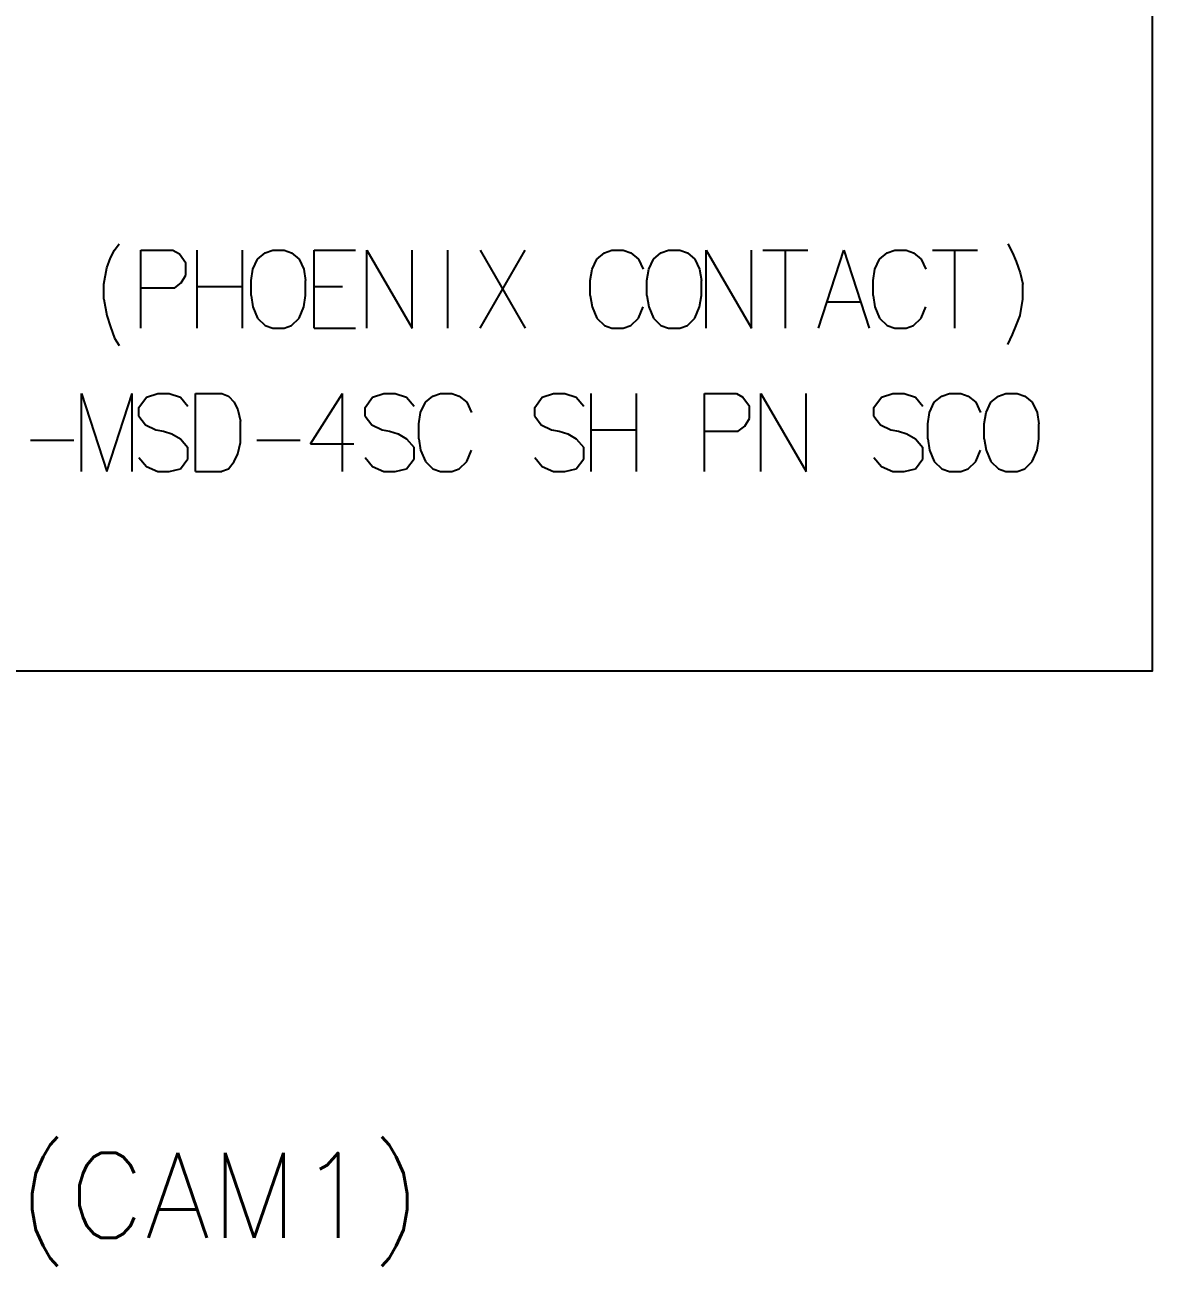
# Model space of a CAD drawing. Header units: millimetres. Extents: x 1063 to 1621, y 404 to 836.
# Drawn here: x 1487.84 to 1523.65, y 737.07 to 776.52 of the extents above; entities that cross this region are included whole.
import ezdxf
from ezdxf.enums import TextEntityAlignment as Align

# ---------------------------------------------------------------- set-up
doc = ezdxf.new("R2010")
doc.units = ezdxf.units.MM
doc.styles.get("Standard").update_dxf_attribs({"font": 'txt.shx', "bigfont": 'whgtxt.shx'})

msp = doc.modelspace()

# ---------------------------------------------------------------- linework, layer by layer
at = {"color": 7, "linetype": 'Continuous'}
for p, q in [((1490.564, 769.122), (1490.683, 769.362)), ((1490.683, 769.362), (1490.833, 769.562)), ((1491.522, 769.362), (1492.54, 769.362)), ((1491.522, 766.887), (1491.522, 769.362)), ((1492.54, 769.362), (1492.749, 769.242)), ((1493.318, 766.887), (1493.318, 769.362)), ((1494.755, 766.887), (1494.755, 769.362)), ((1495.234, 769.082), (1495.474, 769.282)), ((1495.474, 769.282), (1495.713, 769.362)), ((1495.713, 769.362), (1496.073, 769.362)), ((1496.073, 769.362), (1496.312, 769.282)), ((1496.312, 769.282), (1496.552, 769.082)), ((1497.031, 769.362), (1498.348, 769.362)), ((1497.031, 766.887), (1497.031, 769.362)), ((1498.707, 766.887), (1498.707, 769.362)), ((1498.707, 769.362), (1500.144, 766.887)), ((1500.144, 766.887), (1500.144, 769.362)), ((1501.282, 766.887), (1501.282, 769.362)), ((1502.3, 769.362), (1503.737, 766.887)), ((1502.3, 766.887), (1503.737, 769.362)), ((1506.012, 769.082), (1506.252, 769.282)), ((1506.252, 769.282), (1506.492, 769.362)), ((1506.492, 769.362), (1506.851, 769.362)), ((1506.851, 769.362), (1507.09, 769.282)), ((1507.09, 769.282), (1507.33, 769.082)), ((1507.809, 769.082), (1508.048, 769.282)), ((1508.048, 769.282), (1508.288, 769.362)), ((1508.288, 769.362), (1508.647, 769.362)), ((1508.647, 769.362), (1508.887, 769.282)), ((1508.887, 769.282), (1509.126, 769.082)), ((1509.485, 766.887), (1509.485, 769.362)), ((1509.485, 769.362), (1510.923, 766.887)), ((1510.923, 766.887), (1510.923, 769.362)), ((1511.282, 769.362), (1512.719, 769.362)), ((1512, 766.887), (1512, 769.362)), ((1513.048, 766.887), (1513.857, 769.362)), ((1513.857, 769.362), (1514.665, 766.887)), ((1514.994, 769.082), (1515.234, 769.282)), ((1515.234, 769.282), (1515.473, 769.362)), ((1515.473, 769.362), (1515.833, 769.362)), ((1515.833, 769.362), (1516.072, 769.282)), ((1516.072, 769.282), (1516.312, 769.082)), ((1516.671, 769.362), (1518.108, 769.362)), ((1517.389, 766.887), (1517.389, 769.362)), ((1519.066, 769.562), (1519.216, 769.282)), ((1519.216, 769.282), (1519.336, 769.003)), ((1490.444, 768.803), (1490.564, 769.122)), ((1492.749, 769.242), (1492.959, 768.963)), ((1492.959, 768.564), (1492.959, 768.963)), ((1495.085, 768.763), (1495.234, 769.082)), ((1496.552, 769.082), (1496.701, 768.763)), ((1505.863, 768.763), (1506.012, 769.082)), ((1507.33, 769.082), (1507.48, 768.763)), ((1507.659, 768.763), (1507.809, 769.082)), ((1509.126, 769.082), (1509.276, 768.763)), ((1514.845, 768.763), (1514.994, 769.082)), ((1516.312, 769.082), (1516.461, 768.763)), ((1519.336, 769.003), (1519.455, 768.643)), ((1490.354, 768.284), (1490.444, 768.803)), ((1492.809, 768.324), (1492.959, 768.564)), ((1495.025, 768.404), (1495.085, 768.763)), ((1496.701, 768.763), (1496.761, 768.404)), ((1505.803, 768.404), (1505.863, 768.763)), ((1507.599, 768.404), (1507.659, 768.763)), ((1509.276, 768.763), (1509.336, 768.404)), ((1514.785, 768.404), (1514.845, 768.763)), ((1519.455, 768.643), (1519.545, 768.284)), ((1490.354, 767.805), (1490.354, 768.284)), ((1491.522, 768.164), (1492.6, 768.164)), ((1492.6, 768.164), (1492.809, 768.324)), ((1493.318, 768.204), (1494.755, 768.204)), ((1495.025, 767.925), (1495.025, 768.404)), ((1496.761, 767.925), (1496.761, 768.404)), ((1497.031, 768.204), (1497.929, 768.204)), ((1505.803, 767.925), (1505.803, 768.404)), ((1507.599, 767.925), (1507.599, 768.404)), ((1509.336, 767.925), (1509.336, 768.404)), ((1514.785, 767.925), (1514.785, 768.404)), ((1519.545, 767.805), (1519.545, 768.284)), ((1490.354, 767.805), (1490.444, 767.286)), ((1495.025, 767.925), (1495.085, 767.566)), ((1496.701, 767.566), (1496.761, 767.925)), ((1505.803, 767.925), (1505.863, 767.566)), ((1507.599, 767.925), (1507.659, 767.566)), ((1509.276, 767.566), (1509.336, 767.925)), ((1513.318, 767.725), (1514.396, 767.725)), ((1514.785, 767.925), (1514.845, 767.566)), ((1519.455, 767.286), (1519.545, 767.805)), ((1495.085, 767.566), (1495.234, 767.206)), ((1496.552, 767.206), (1496.701, 767.566)), ((1505.863, 767.566), (1506.012, 767.206)), ((1507.33, 767.206), (1507.48, 767.566)), ((1507.659, 767.566), (1507.809, 767.206)), ((1509.126, 767.206), (1509.276, 767.566)), ((1514.845, 767.566), (1514.994, 767.206)), ((1516.312, 767.206), (1516.461, 767.566)), ((1490.444, 767.286), (1490.564, 766.927)), ((1490.564, 766.927), (1490.683, 766.568)), ((1495.234, 767.206), (1495.474, 766.967)), ((1495.474, 766.967), (1495.713, 766.887)), ((1496.073, 766.887), (1496.312, 766.967)), ((1496.312, 766.967), (1496.552, 767.206)), ((1506.012, 767.206), (1506.252, 766.967)), ((1506.252, 766.967), (1506.492, 766.887)), ((1506.851, 766.887), (1507.09, 766.967)), ((1507.09, 766.967), (1507.33, 767.206)), ((1507.809, 767.206), (1508.048, 766.967)), ((1508.048, 766.967), (1508.288, 766.887)), ((1508.647, 766.887), (1508.887, 766.967)), ((1508.887, 766.967), (1509.126, 767.206)), ((1514.994, 767.206), (1515.234, 766.967)), ((1515.234, 766.967), (1515.473, 766.887)), ((1515.833, 766.887), (1516.072, 766.967)), ((1516.072, 766.967), (1516.312, 767.206)), ((1519.216, 766.687), (1519.336, 766.967)), ((1519.336, 766.967), (1519.455, 767.286)), ((1490.683, 766.568), (1490.833, 766.328)), ((1495.713, 766.887), (1496.073, 766.887)), ((1497.031, 766.887), (1498.348, 766.887)), ((1506.492, 766.887), (1506.851, 766.887)), ((1508.288, 766.887), (1508.647, 766.887)), ((1515.473, 766.887), (1515.833, 766.887)), ((1519.066, 766.368), (1519.216, 766.687)), ((1489.636, 764.807), (1490.445, 762.332)), ((1489.636, 762.332), (1489.636, 764.807)), ((1490.445, 762.332), (1491.253, 764.807)), ((1491.253, 762.332), (1491.253, 764.807)), ((1491.463, 764.368), (1491.702, 764.687)), ((1491.702, 764.687), (1492.061, 764.807)), ((1492.061, 764.807), (1492.421, 764.807)), ((1492.421, 764.807), (1492.78, 764.687)), ((1492.78, 764.687), (1493.019, 764.408)), ((1493.259, 764.807), (1494.097, 764.807)), ((1493.259, 762.332), (1493.259, 764.807)), ((1494.097, 764.807), (1494.307, 764.727)), ((1494.307, 764.727), (1494.486, 764.528)), ((1494.486, 764.528), (1494.606, 764.288)), ((1496.912, 763.21), (1497.929, 764.807)), ((1497.929, 762.332), (1497.929, 764.807)), ((1498.648, 764.368), (1498.888, 764.687)), ((1498.888, 764.687), (1499.247, 764.807)), ((1499.247, 764.807), (1499.606, 764.807)), ((1499.606, 764.807), (1499.965, 764.687)), ((1499.965, 764.687), (1500.205, 764.408)), ((1500.414, 764.208), (1500.564, 764.528)), ((1500.564, 764.528), (1500.804, 764.727)), ((1500.804, 764.727), (1501.043, 764.807)), ((1501.043, 764.807), (1501.402, 764.807)), ((1501.402, 764.807), (1501.642, 764.727)), ((1501.642, 764.727), (1501.881, 764.528)), ((1501.881, 764.528), (1502.031, 764.208)), ((1504.037, 764.368), (1504.277, 764.687)), ((1504.277, 764.687), (1504.636, 764.807)), ((1504.636, 764.807), (1504.995, 764.807)), ((1504.995, 764.807), (1505.354, 764.687)), ((1505.354, 764.687), (1505.594, 764.408)), ((1505.833, 762.332), (1505.833, 764.807)), ((1507.271, 762.332), (1507.271, 764.807)), ((1509.426, 764.807), (1510.444, 764.807)), ((1509.426, 762.332), (1509.426, 764.807)), ((1510.444, 764.807), (1510.654, 764.687)), ((1510.654, 764.687), (1510.863, 764.408)), ((1511.223, 762.332), (1511.223, 764.807)), ((1511.223, 764.807), (1512.66, 762.332)), ((1512.66, 762.332), (1512.66, 764.807)), ((1514.815, 764.368), (1515.055, 764.687)), ((1515.055, 764.687), (1515.414, 764.807)), ((1515.414, 764.807), (1515.773, 764.807)), ((1515.773, 764.807), (1516.133, 764.687)), ((1516.133, 764.687), (1516.372, 764.408)), ((1516.582, 764.208), (1516.731, 764.528)), ((1516.731, 764.528), (1516.971, 764.727)), ((1516.971, 764.727), (1517.211, 764.807)), ((1517.211, 764.807), (1517.57, 764.807)), ((1517.57, 764.807), (1517.809, 764.727)), ((1517.809, 764.727), (1518.049, 764.528)), ((1518.049, 764.528), (1518.199, 764.208)), ((1518.378, 764.208), (1518.528, 764.528)), ((1518.528, 764.528), (1518.767, 764.727)), ((1518.767, 764.727), (1519.007, 764.807)), ((1519.007, 764.807), (1519.366, 764.807)), ((1519.366, 764.807), (1519.606, 764.727)), ((1519.606, 764.727), (1519.845, 764.528)), ((1519.845, 764.528), (1519.995, 764.208)), ((1491.463, 764.089), (1491.463, 764.368)), ((1494.606, 764.288), (1494.696, 763.929)), ((1498.648, 764.089), (1498.648, 764.368)), ((1500.355, 763.849), (1500.414, 764.208)), ((1504.037, 764.089), (1504.037, 764.368)), ((1510.863, 764.009), (1510.863, 764.408)), ((1514.815, 764.089), (1514.815, 764.368)), ((1516.522, 763.849), (1516.582, 764.208)), ((1518.318, 763.849), (1518.378, 764.208)), ((1519.995, 764.208), (1520.055, 763.849)), ((1491.463, 764.089), (1491.672, 763.809)), ((1491.672, 763.809), (1492.001, 763.649)), ((1494.696, 763.25), (1494.696, 763.929)), ((1498.648, 764.089), (1498.858, 763.809)), ((1498.858, 763.809), (1499.187, 763.649)), ((1500.355, 763.37), (1500.355, 763.849)), ((1504.037, 764.089), (1504.247, 763.809)), ((1504.247, 763.809), (1504.576, 763.649)), ((1510.504, 763.61), (1510.714, 763.769)), ((1510.714, 763.769), (1510.863, 764.009)), ((1514.815, 764.089), (1515.025, 763.809)), ((1515.025, 763.809), (1515.354, 763.649)), ((1516.522, 763.37), (1516.522, 763.849)), ((1518.318, 763.37), (1518.318, 763.849)), ((1520.055, 763.37), (1520.055, 763.849)), ((1492.001, 763.649), (1492.241, 763.61)), ((1492.241, 763.61), (1492.51, 763.53)), ((1492.51, 763.53), (1492.78, 763.37)), ((1492.78, 763.37), (1493.019, 763.091)), ((1499.187, 763.649), (1499.426, 763.61)), ((1499.426, 763.61), (1499.696, 763.53)), ((1499.696, 763.53), (1499.965, 763.37)), ((1499.965, 763.37), (1500.205, 763.091)), ((1500.355, 763.37), (1500.414, 763.011)), ((1504.576, 763.649), (1504.816, 763.61)), ((1504.816, 763.61), (1505.085, 763.53)), ((1505.085, 763.53), (1505.354, 763.37)), ((1505.354, 763.37), (1505.594, 763.091)), ((1505.833, 763.649), (1507.271, 763.649)), ((1509.426, 763.61), (1510.504, 763.61)), ((1515.354, 763.649), (1515.594, 763.61)), ((1515.594, 763.61), (1515.863, 763.53)), ((1515.863, 763.53), (1516.133, 763.37)), ((1516.133, 763.37), (1516.372, 763.091)), ((1516.522, 763.37), (1516.582, 763.011)), ((1518.318, 763.37), (1518.378, 763.011)), ((1519.995, 763.011), (1520.055, 763.37)), ((1488.019, 763.33), (1489.397, 763.33)), ((1493.019, 762.731), (1493.019, 763.091)), ((1494.606, 762.891), (1494.696, 763.25)), ((1495.205, 763.33), (1496.582, 763.33)), ((1496.912, 763.21), (1498.289, 763.21)), ((1500.205, 762.731), (1500.205, 763.091)), ((1500.414, 763.011), (1500.564, 762.651)), ((1501.881, 762.651), (1502.031, 763.011)), ((1505.594, 762.731), (1505.594, 763.091)), ((1516.372, 762.731), (1516.372, 763.091)), ((1516.582, 763.011), (1516.731, 762.651)), ((1518.049, 762.651), (1518.199, 763.011)), ((1518.378, 763.011), (1518.528, 762.651)), ((1519.845, 762.651), (1519.995, 763.011)), ((1491.463, 762.771), (1491.702, 762.492)), ((1492.78, 762.412), (1493.019, 762.731)), ((1494.307, 762.412), (1494.486, 762.651)), ((1494.486, 762.651), (1494.606, 762.891)), ((1498.648, 762.771), (1498.888, 762.492)), ((1499.965, 762.412), (1500.205, 762.731)), ((1500.564, 762.651), (1500.804, 762.412)), ((1501.642, 762.412), (1501.881, 762.651)), ((1504.037, 762.771), (1504.277, 762.492)), ((1505.354, 762.412), (1505.594, 762.731)), ((1514.815, 762.771), (1515.055, 762.492)), ((1516.133, 762.412), (1516.372, 762.731)), ((1516.731, 762.651), (1516.971, 762.412)), ((1517.809, 762.412), (1518.049, 762.651)), ((1518.528, 762.651), (1518.767, 762.412)), ((1519.606, 762.412), (1519.845, 762.651)), ((1491.702, 762.492), (1492.061, 762.332)), ((1492.061, 762.332), (1492.421, 762.332)), ((1492.421, 762.332), (1492.78, 762.412)), ((1493.259, 762.332), (1494.097, 762.332)), ((1494.067, 762.332), (1494.307, 762.412)), ((1498.888, 762.492), (1499.247, 762.332)), ((1499.247, 762.332), (1499.606, 762.332)), ((1499.606, 762.332), (1499.965, 762.412)), ((1500.804, 762.412), (1501.043, 762.332)), ((1501.043, 762.332), (1501.402, 762.332)), ((1501.402, 762.332), (1501.642, 762.412)), ((1504.277, 762.492), (1504.636, 762.332)), ((1504.636, 762.332), (1504.995, 762.332)), ((1504.995, 762.332), (1505.354, 762.412)), ((1515.055, 762.492), (1515.414, 762.332)), ((1515.414, 762.332), (1515.773, 762.332)), ((1515.773, 762.332), (1516.133, 762.412)), ((1516.971, 762.412), (1517.211, 762.332)), ((1517.211, 762.332), (1517.57, 762.332)), ((1517.57, 762.332), (1517.809, 762.412)), ((1518.767, 762.412), (1519.007, 762.332)), ((1519.007, 762.332), (1519.366, 762.332)), ((1519.366, 762.332), (1519.606, 762.412))]:
    msp.add_line(p, q, dxfattribs=at)
msp.add_lwpolyline([(1437.282, 806.65), (1523.653, 806.65), (1523.653, 755.986), (1437.282, 755.986)], close=True)

# ---------------------------------------------------------------- texts
at = {"color": 4}
msp.add_text('* CCTV FRONT CAMERA (CAM1)', height=2.7, dxfattribs=at).set_placement((1471.164, 739.325), align=Align.MIDDLE_CENTER)

doc.saveas('drawing.dxf')
